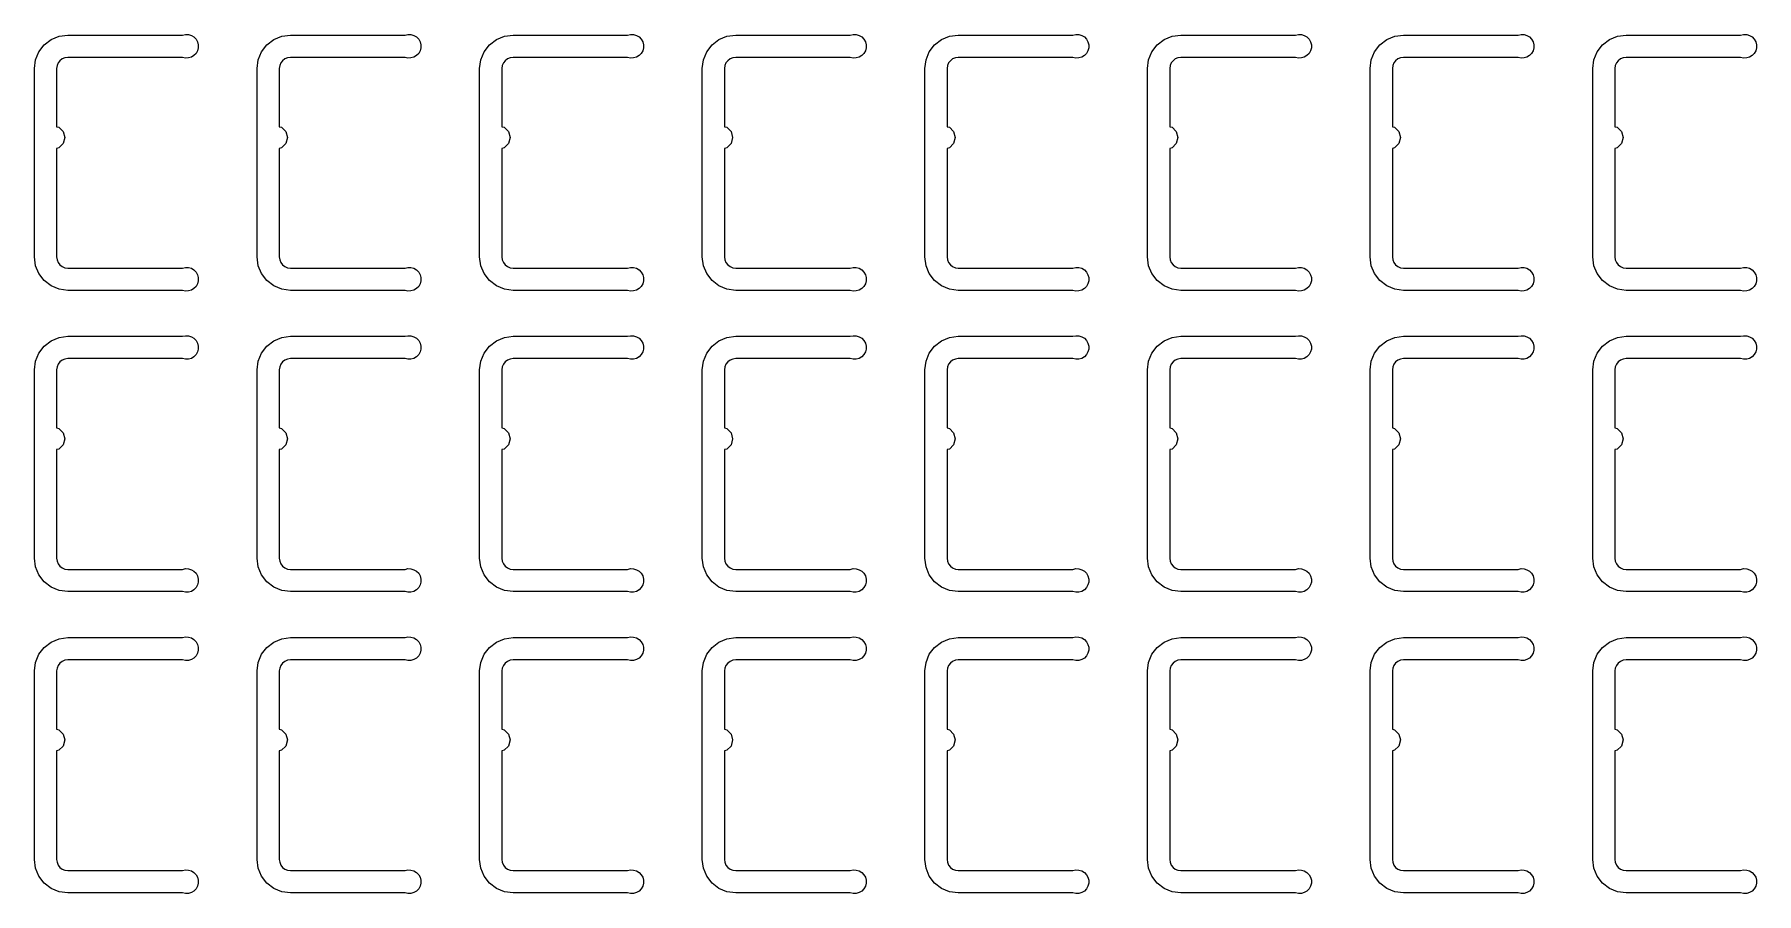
# Model space of a CAD drawing. Extents: x 11 to 212, y 11 to 212.
# Drawn here: x 107.91 to 121.56, y 85.11 to 91.92 of the extents above; entities that cross this region are included whole.
import ezdxf

# ---------------------------------------------------------------- set-up
doc = ezdxf.new("R2010")
doc.units = 0
doc.layers.add('L4', color=7, linetype='continuous')

msp = doc.modelspace()

# ---------------------------------------------------------------- linework, layer by layer
at = {"layer": 'L4'}
for points in [[(109.079, 90.065), (109.103, 90.07), (109.127, 90.069), (109.15, 90.063), (109.17, 90.05), (109.187, 90.033), (109.199, 90.012), (109.205, 89.989), (109.205, 89.964), (109.199, 89.941), (109.187, 89.92), (109.17, 89.903), (109.15, 89.89), (109.127, 89.884), (109.103, 89.883), (109.079, 89.888), (108.171, 89.888), (108.102, 89.897), (108.038, 89.924), (107.983, 89.966), (107.941, 90.021), (107.915, 90.084), (107.906, 90.153), (107.906, 91.647), (107.915, 91.716), (107.941, 91.779), (107.983, 91.834), (108.038, 91.876), (108.102, 91.903), (108.171, 91.912), (109.079, 91.912), (109.103, 91.917), (109.127, 91.916), (109.15, 91.91), (109.17, 91.897), (109.187, 91.88), (109.199, 91.859), (109.205, 91.836), (109.205, 91.811), (109.199, 91.788), (109.187, 91.767), (109.17, 91.75), (109.15, 91.737), (109.127, 91.731), (109.103, 91.73), (109.079, 91.735), (108.171, 91.735), (108.148, 91.732), (108.126, 91.723), (108.108, 91.709), (108.094, 91.691), (108.085, 91.67), (108.082, 91.647), (108.082, 91.186), (108.1, 91.182), (108.134, 91.147), (108.147, 91.1), (108.134, 91.053), (108.1, 91.018), (108.082, 91.014), (108.082, 90.153), (108.085, 90.13), (108.094, 90.109), (108.108, 90.091), (108.126, 90.077), (108.148, 90.068), (108.171, 90.065)], [(110.844, 90.065), (110.867, 90.07), (110.891, 90.069), (110.914, 90.063), (110.935, 90.05), (110.952, 90.033), (110.964, 90.012), (110.97, 89.989), (110.97, 89.964), (110.964, 89.941), (110.952, 89.92), (110.935, 89.903), (110.914, 89.89), (110.891, 89.884), (110.867, 89.883), (110.844, 89.888), (109.935, 89.888), (109.867, 89.897), (109.803, 89.924), (109.748, 89.966), (109.706, 90.021), (109.68, 90.084), (109.671, 90.153), (109.671, 91.647), (109.68, 91.716), (109.706, 91.779), (109.748, 91.834), (109.803, 91.876), (109.867, 91.903), (109.935, 91.912), (110.844, 91.912), (110.867, 91.917), (110.891, 91.916), (110.914, 91.91), (110.935, 91.897), (110.952, 91.88), (110.964, 91.859), (110.97, 91.836), (110.97, 91.811), (110.964, 91.788), (110.952, 91.767), (110.935, 91.75), (110.914, 91.737), (110.891, 91.731), (110.867, 91.73), (110.844, 91.735), (109.935, 91.735), (109.912, 91.732), (109.891, 91.723), (109.873, 91.709), (109.859, 91.691), (109.85, 91.67), (109.847, 91.647), (109.847, 91.186), (109.865, 91.182), (109.899, 91.147), (109.912, 91.1), (109.899, 91.053), (109.865, 91.018), (109.847, 91.014), (109.847, 90.153), (109.85, 90.13), (109.859, 90.109), (109.873, 90.091), (109.891, 90.077), (109.912, 90.068), (109.935, 90.065)], [(112.608, 90.065), (112.632, 90.07), (112.656, 90.069), (112.679, 90.063), (112.7, 90.05), (112.717, 90.033), (112.728, 90.012), (112.735, 89.989), (112.735, 89.964), (112.728, 89.941), (112.717, 89.92), (112.7, 89.903), (112.679, 89.89), (112.656, 89.884), (112.632, 89.883), (112.608, 89.888), (111.7, 89.888), (111.631, 89.897), (111.568, 89.924), (111.513, 89.966), (111.471, 90.021), (111.444, 90.084), (111.435, 90.153), (111.435, 91.647), (111.444, 91.716), (111.471, 91.779), (111.513, 91.834), (111.568, 91.876), (111.631, 91.903), (111.7, 91.912), (112.608, 91.912), (112.632, 91.917), (112.656, 91.916), (112.679, 91.91), (112.7, 91.897), (112.717, 91.88), (112.728, 91.859), (112.735, 91.836), (112.735, 91.811), (112.728, 91.788), (112.717, 91.767), (112.7, 91.75), (112.679, 91.737), (112.656, 91.731), (112.632, 91.73), (112.608, 91.735), (111.7, 91.735), (111.677, 91.732), (111.656, 91.723), (111.638, 91.709), (111.624, 91.691), (111.615, 91.67), (111.612, 91.647), (111.612, 91.186), (111.629, 91.182), (111.664, 91.147), (111.676, 91.1), (111.664, 91.053), (111.629, 91.018), (111.612, 91.014), (111.612, 90.153), (111.615, 90.13), (111.624, 90.109), (111.638, 90.091), (111.656, 90.077), (111.677, 90.068), (111.7, 90.065)], [(114.373, 90.065), (114.397, 90.07), (114.421, 90.069), (114.444, 90.063), (114.464, 90.05), (114.481, 90.033), (114.493, 90.012), (114.499, 89.989), (114.499, 89.964), (114.493, 89.941), (114.481, 89.92), (114.464, 89.903), (114.444, 89.89), (114.421, 89.884), (114.397, 89.883), (114.373, 89.888), (113.465, 89.888), (113.396, 89.897), (113.332, 89.924), (113.278, 89.966), (113.235, 90.021), (113.209, 90.084), (113.2, 90.153), (113.2, 91.647), (113.209, 91.716), (113.235, 91.779), (113.278, 91.834), (113.332, 91.876), (113.396, 91.903), (113.465, 91.912), (114.373, 91.912), (114.397, 91.917), (114.421, 91.916), (114.444, 91.91), (114.464, 91.897), (114.481, 91.88), (114.493, 91.859), (114.499, 91.836), (114.499, 91.811), (114.493, 91.788), (114.481, 91.767), (114.464, 91.75), (114.444, 91.737), (114.421, 91.731), (114.397, 91.73), (114.373, 91.735), (113.465, 91.735), (113.442, 91.732), (113.421, 91.723), (113.402, 91.709), (113.388, 91.691), (113.379, 91.67), (113.376, 91.647), (113.376, 91.186), (113.394, 91.182), (113.429, 91.147), (113.441, 91.1), (113.429, 91.053), (113.394, 91.018), (113.376, 91.014), (113.376, 90.153), (113.379, 90.13), (113.388, 90.109), (113.402, 90.091), (113.421, 90.077), (113.442, 90.068), (113.465, 90.065)], [(116.138, 90.065), (116.161, 90.07), (116.185, 90.069), (116.209, 90.063), (116.229, 90.05), (116.246, 90.033), (116.258, 90.012), (116.264, 89.989), (116.264, 89.964), (116.258, 89.941), (116.246, 89.92), (116.229, 89.903), (116.209, 89.89), (116.185, 89.884), (116.161, 89.883), (116.138, 89.888), (115.229, 89.888), (115.161, 89.897), (115.097, 89.924), (115.042, 89.966), (115, 90.021), (114.974, 90.084), (114.965, 90.153), (114.965, 91.647), (114.974, 91.716), (115, 91.779), (115.042, 91.834), (115.097, 91.876), (115.161, 91.903), (115.229, 91.912), (116.138, 91.912), (116.161, 91.917), (116.185, 91.916), (116.209, 91.91), (116.229, 91.897), (116.246, 91.88), (116.258, 91.859), (116.264, 91.836), (116.264, 91.811), (116.258, 91.788), (116.246, 91.767), (116.229, 91.75), (116.209, 91.737), (116.185, 91.731), (116.161, 91.73), (116.138, 91.735), (115.229, 91.735), (115.207, 91.732), (115.185, 91.723), (115.167, 91.709), (115.153, 91.691), (115.144, 91.67), (115.141, 91.647), (115.141, 91.186), (115.159, 91.182), (115.193, 91.147), (115.206, 91.1), (115.193, 91.053), (115.159, 91.018), (115.141, 91.014), (115.141, 90.153), (115.144, 90.13), (115.153, 90.109), (115.167, 90.091), (115.185, 90.077), (115.207, 90.068), (115.229, 90.065)], [(117.903, 90.065), (117.926, 90.07), (117.95, 90.069), (117.973, 90.063), (117.994, 90.05), (118.011, 90.033), (118.023, 90.012), (118.029, 89.989), (118.029, 89.964), (118.023, 89.941), (118.011, 89.92), (117.994, 89.903), (117.973, 89.89), (117.95, 89.884), (117.926, 89.883), (117.903, 89.888), (116.994, 89.888), (116.926, 89.897), (116.862, 89.924), (116.807, 89.966), (116.765, 90.021), (116.738, 90.084), (116.729, 90.153), (116.729, 91.647), (116.738, 91.716), (116.765, 91.779), (116.807, 91.834), (116.862, 91.876), (116.926, 91.903), (116.994, 91.912), (117.903, 91.912), (117.926, 91.917), (117.95, 91.916), (117.973, 91.91), (117.994, 91.897), (118.011, 91.88), (118.023, 91.859), (118.029, 91.836), (118.029, 91.811), (118.023, 91.788), (118.011, 91.767), (117.994, 91.75), (117.973, 91.737), (117.95, 91.731), (117.926, 91.73), (117.903, 91.735), (116.994, 91.735), (116.971, 91.732), (116.95, 91.723), (116.932, 91.709), (116.918, 91.691), (116.909, 91.67), (116.906, 91.647), (116.906, 91.186), (116.924, 91.182), (116.958, 91.147), (116.971, 91.1), (116.958, 91.053), (116.924, 91.018), (116.906, 91.014), (116.906, 90.153), (116.909, 90.13), (116.918, 90.109), (116.932, 90.091), (116.95, 90.077), (116.971, 90.068), (116.994, 90.065)], [(119.667, 90.065), (119.691, 90.07), (119.715, 90.069), (119.738, 90.063), (119.759, 90.05), (119.775, 90.033), (119.787, 90.012), (119.793, 89.989), (119.793, 89.964), (119.787, 89.941), (119.775, 89.92), (119.759, 89.903), (119.738, 89.89), (119.715, 89.884), (119.691, 89.883), (119.667, 89.888), (118.759, 89.888), (118.69, 89.897), (118.626, 89.924), (118.572, 89.966), (118.53, 90.021), (118.503, 90.084), (118.494, 90.153), (118.494, 91.647), (118.503, 91.716), (118.53, 91.779), (118.572, 91.834), (118.626, 91.876), (118.69, 91.903), (118.759, 91.912), (119.667, 91.912), (119.691, 91.917), (119.715, 91.916), (119.738, 91.91), (119.759, 91.897), (119.775, 91.88), (119.787, 91.859), (119.793, 91.836), (119.793, 91.811), (119.787, 91.788), (119.775, 91.767), (119.759, 91.75), (119.738, 91.737), (119.715, 91.731), (119.691, 91.73), (119.667, 91.735), (118.759, 91.735), (118.736, 91.732), (118.715, 91.723), (118.696, 91.709), (118.682, 91.691), (118.674, 91.67), (118.671, 91.647), (118.671, 91.186), (118.688, 91.182), (118.723, 91.147), (118.735, 91.1), (118.723, 91.053), (118.688, 91.018), (118.671, 91.014), (118.671, 90.153), (118.674, 90.13), (118.682, 90.109), (118.696, 90.091), (118.715, 90.077), (118.736, 90.068), (118.759, 90.065)], [(121.432, 90.065), (121.455, 90.07), (121.48, 90.069), (121.503, 90.063), (121.523, 90.05), (121.54, 90.033), (121.552, 90.012), (121.558, 89.989), (121.558, 89.964), (121.552, 89.941), (121.54, 89.92), (121.523, 89.903), (121.503, 89.89), (121.48, 89.884), (121.455, 89.883), (121.432, 89.888), (120.524, 89.888), (120.455, 89.897), (120.391, 89.924), (120.336, 89.966), (120.294, 90.021), (120.268, 90.084), (120.259, 90.153), (120.259, 91.647), (120.268, 91.716), (120.294, 91.779), (120.336, 91.834), (120.391, 91.876), (120.455, 91.903), (120.524, 91.912), (121.432, 91.912), (121.455, 91.917), (121.48, 91.916), (121.503, 91.91), (121.523, 91.897), (121.54, 91.88), (121.552, 91.859), (121.558, 91.836), (121.558, 91.811), (121.552, 91.788), (121.54, 91.767), (121.523, 91.75), (121.503, 91.737), (121.48, 91.731), (121.455, 91.73), (121.432, 91.735), (120.524, 91.735), (120.501, 91.732), (120.479, 91.723), (120.461, 91.709), (120.447, 91.691), (120.438, 91.67), (120.435, 91.647), (120.435, 91.186), (120.453, 91.182), (120.487, 91.147), (120.5, 91.1), (120.487, 91.053), (120.453, 91.018), (120.435, 91.014), (120.435, 90.153), (120.438, 90.13), (120.447, 90.109), (120.461, 90.091), (120.479, 90.077), (120.501, 90.068), (120.524, 90.065)], [(109.079, 87.676), (109.103, 87.682), (109.127, 87.681), (109.15, 87.674), (109.17, 87.662), (109.187, 87.645), (109.199, 87.624), (109.205, 87.6), (109.205, 87.576), (109.199, 87.553), (109.187, 87.532), (109.17, 87.515), (109.15, 87.502), (109.127, 87.495), (109.103, 87.495), (109.079, 87.5), (108.171, 87.5), (108.102, 87.509), (108.038, 87.535), (107.983, 87.578), (107.941, 87.632), (107.915, 87.696), (107.906, 87.765), (107.906, 89.259), (107.915, 89.327), (107.941, 89.391), (107.983, 89.446), (108.038, 89.488), (108.102, 89.515), (108.171, 89.524), (109.079, 89.524), (109.103, 89.529), (109.127, 89.528), (109.15, 89.521), (109.17, 89.509), (109.187, 89.492), (109.199, 89.471), (109.205, 89.447), (109.205, 89.423), (109.199, 89.4), (109.187, 89.379), (109.17, 89.362), (109.15, 89.349), (109.127, 89.342), (109.103, 89.342), (109.079, 89.347), (108.171, 89.347), (108.148, 89.344), (108.126, 89.335), (108.108, 89.321), (108.094, 89.303), (108.085, 89.282), (108.082, 89.259), (108.082, 88.798), (108.1, 88.793), (108.134, 88.759), (108.147, 88.712), (108.134, 88.665), (108.1, 88.63), (108.082, 88.626), (108.082, 87.765), (108.085, 87.742), (108.094, 87.721), (108.108, 87.702), (108.126, 87.688), (108.148, 87.679), (108.171, 87.676)], [(110.844, 87.676), (110.867, 87.682), (110.891, 87.681), (110.914, 87.674), (110.935, 87.662), (110.952, 87.645), (110.964, 87.624), (110.97, 87.6), (110.97, 87.576), (110.964, 87.553), (110.952, 87.532), (110.935, 87.515), (110.914, 87.502), (110.891, 87.495), (110.867, 87.495), (110.844, 87.5), (109.935, 87.5), (109.867, 87.509), (109.803, 87.535), (109.748, 87.578), (109.706, 87.632), (109.68, 87.696), (109.671, 87.765), (109.671, 89.259), (109.68, 89.327), (109.706, 89.391), (109.748, 89.446), (109.803, 89.488), (109.867, 89.515), (109.935, 89.524), (110.844, 89.524), (110.867, 89.529), (110.891, 89.528), (110.914, 89.521), (110.935, 89.509), (110.952, 89.492), (110.964, 89.471), (110.97, 89.447), (110.97, 89.423), (110.964, 89.4), (110.952, 89.379), (110.935, 89.362), (110.914, 89.349), (110.891, 89.342), (110.867, 89.342), (110.844, 89.347), (109.935, 89.347), (109.912, 89.344), (109.891, 89.335), (109.873, 89.321), (109.859, 89.303), (109.85, 89.282), (109.847, 89.259), (109.847, 88.798), (109.865, 88.793), (109.899, 88.759), (109.912, 88.712), (109.899, 88.665), (109.865, 88.63), (109.847, 88.626), (109.847, 87.765), (109.85, 87.742), (109.859, 87.721), (109.873, 87.702), (109.891, 87.688), (109.912, 87.679), (109.935, 87.676)], [(112.608, 87.676), (112.632, 87.682), (112.656, 87.681), (112.679, 87.674), (112.7, 87.662), (112.717, 87.645), (112.728, 87.624), (112.735, 87.6), (112.735, 87.576), (112.728, 87.553), (112.717, 87.532), (112.7, 87.515), (112.679, 87.502), (112.656, 87.495), (112.632, 87.495), (112.608, 87.5), (111.7, 87.5), (111.631, 87.509), (111.568, 87.535), (111.513, 87.578), (111.471, 87.632), (111.444, 87.696), (111.435, 87.765), (111.435, 89.259), (111.444, 89.327), (111.471, 89.391), (111.513, 89.446), (111.568, 89.488), (111.631, 89.515), (111.7, 89.524), (112.608, 89.524), (112.632, 89.529), (112.656, 89.528), (112.679, 89.521), (112.7, 89.509), (112.717, 89.492), (112.728, 89.471), (112.735, 89.447), (112.735, 89.423), (112.728, 89.4), (112.717, 89.379), (112.7, 89.362), (112.679, 89.349), (112.656, 89.342), (112.632, 89.342), (112.608, 89.347), (111.7, 89.347), (111.677, 89.344), (111.656, 89.335), (111.638, 89.321), (111.624, 89.303), (111.615, 89.282), (111.612, 89.259), (111.612, 88.798), (111.629, 88.793), (111.664, 88.759), (111.676, 88.712), (111.664, 88.665), (111.629, 88.63), (111.612, 88.626), (111.612, 87.765), (111.615, 87.742), (111.624, 87.721), (111.638, 87.702), (111.656, 87.688), (111.677, 87.679), (111.7, 87.676)], [(114.373, 87.676), (114.397, 87.682), (114.421, 87.681), (114.444, 87.674), (114.464, 87.662), (114.481, 87.645), (114.493, 87.624), (114.499, 87.6), (114.499, 87.576), (114.493, 87.553), (114.481, 87.532), (114.464, 87.515), (114.444, 87.502), (114.421, 87.495), (114.397, 87.495), (114.373, 87.5), (113.465, 87.5), (113.396, 87.509), (113.332, 87.535), (113.278, 87.578), (113.235, 87.632), (113.209, 87.696), (113.2, 87.765), (113.2, 89.259), (113.209, 89.327), (113.235, 89.391), (113.278, 89.446), (113.332, 89.488), (113.396, 89.515), (113.465, 89.524), (114.373, 89.524), (114.397, 89.529), (114.421, 89.528), (114.444, 89.521), (114.464, 89.509), (114.481, 89.492), (114.493, 89.471), (114.499, 89.447), (114.499, 89.423), (114.493, 89.4), (114.481, 89.379), (114.464, 89.362), (114.444, 89.349), (114.421, 89.342), (114.397, 89.342), (114.373, 89.347), (113.465, 89.347), (113.442, 89.344), (113.421, 89.335), (113.402, 89.321), (113.388, 89.303), (113.379, 89.282), (113.376, 89.259), (113.376, 88.798), (113.394, 88.793), (113.429, 88.759), (113.441, 88.712), (113.429, 88.665), (113.394, 88.63), (113.376, 88.626), (113.376, 87.765), (113.379, 87.742), (113.388, 87.721), (113.402, 87.702), (113.421, 87.688), (113.442, 87.679), (113.465, 87.676)], [(116.138, 87.676), (116.161, 87.682), (116.185, 87.681), (116.209, 87.674), (116.229, 87.662), (116.246, 87.645), (116.258, 87.624), (116.264, 87.6), (116.264, 87.576), (116.258, 87.553), (116.246, 87.532), (116.229, 87.515), (116.209, 87.502), (116.185, 87.495), (116.161, 87.495), (116.138, 87.5), (115.229, 87.5), (115.161, 87.509), (115.097, 87.535), (115.042, 87.578), (115, 87.632), (114.974, 87.696), (114.965, 87.765), (114.965, 89.259), (114.974, 89.327), (115, 89.391), (115.042, 89.446), (115.097, 89.488), (115.161, 89.515), (115.229, 89.524), (116.138, 89.524), (116.161, 89.529), (116.185, 89.528), (116.209, 89.521), (116.229, 89.509), (116.246, 89.492), (116.258, 89.471), (116.264, 89.447), (116.264, 89.423), (116.258, 89.4), (116.246, 89.379), (116.229, 89.362), (116.209, 89.349), (116.185, 89.342), (116.161, 89.342), (116.138, 89.347), (115.229, 89.347), (115.207, 89.344), (115.185, 89.335), (115.167, 89.321), (115.153, 89.303), (115.144, 89.282), (115.141, 89.259), (115.141, 88.798), (115.159, 88.793), (115.193, 88.759), (115.206, 88.712), (115.193, 88.665), (115.159, 88.63), (115.141, 88.626), (115.141, 87.765), (115.144, 87.742), (115.153, 87.721), (115.167, 87.702), (115.185, 87.688), (115.207, 87.679), (115.229, 87.676)], [(117.903, 87.676), (117.926, 87.682), (117.95, 87.681), (117.973, 87.674), (117.994, 87.662), (118.011, 87.645), (118.023, 87.624), (118.029, 87.6), (118.029, 87.576), (118.023, 87.553), (118.011, 87.532), (117.994, 87.515), (117.973, 87.502), (117.95, 87.495), (117.926, 87.495), (117.903, 87.5), (116.994, 87.5), (116.926, 87.509), (116.862, 87.535), (116.807, 87.578), (116.765, 87.632), (116.738, 87.696), (116.729, 87.765), (116.729, 89.259), (116.738, 89.327), (116.765, 89.391), (116.807, 89.446), (116.862, 89.488), (116.926, 89.515), (116.994, 89.524), (117.903, 89.524), (117.926, 89.529), (117.95, 89.528), (117.973, 89.521), (117.994, 89.509), (118.011, 89.492), (118.023, 89.471), (118.029, 89.447), (118.029, 89.423), (118.023, 89.4), (118.011, 89.379), (117.994, 89.362), (117.973, 89.349), (117.95, 89.342), (117.926, 89.342), (117.903, 89.347), (116.994, 89.347), (116.971, 89.344), (116.95, 89.335), (116.932, 89.321), (116.918, 89.303), (116.909, 89.282), (116.906, 89.259), (116.906, 88.798), (116.924, 88.793), (116.958, 88.759), (116.971, 88.712), (116.958, 88.665), (116.924, 88.63), (116.906, 88.626), (116.906, 87.765), (116.909, 87.742), (116.918, 87.721), (116.932, 87.702), (116.95, 87.688), (116.971, 87.679), (116.994, 87.676)], [(119.667, 87.676), (119.691, 87.682), (119.715, 87.681), (119.738, 87.674), (119.759, 87.662), (119.775, 87.645), (119.787, 87.624), (119.793, 87.6), (119.793, 87.576), (119.787, 87.553), (119.775, 87.532), (119.759, 87.515), (119.738, 87.502), (119.715, 87.495), (119.691, 87.495), (119.667, 87.5), (118.759, 87.5), (118.69, 87.509), (118.626, 87.535), (118.572, 87.578), (118.53, 87.632), (118.503, 87.696), (118.494, 87.765), (118.494, 89.259), (118.503, 89.327), (118.53, 89.391), (118.572, 89.446), (118.626, 89.488), (118.69, 89.515), (118.759, 89.524), (119.667, 89.524), (119.691, 89.529), (119.715, 89.528), (119.738, 89.521), (119.759, 89.509), (119.775, 89.492), (119.787, 89.471), (119.793, 89.447), (119.793, 89.423), (119.787, 89.4), (119.775, 89.379), (119.759, 89.362), (119.738, 89.349), (119.715, 89.342), (119.691, 89.342), (119.667, 89.347), (118.759, 89.347), (118.736, 89.344), (118.715, 89.335), (118.696, 89.321), (118.682, 89.303), (118.674, 89.282), (118.671, 89.259), (118.671, 88.798), (118.688, 88.793), (118.723, 88.759), (118.735, 88.712), (118.723, 88.665), (118.688, 88.63), (118.671, 88.626), (118.671, 87.765), (118.674, 87.742), (118.682, 87.721), (118.696, 87.702), (118.715, 87.688), (118.736, 87.679), (118.759, 87.676)], [(121.432, 87.676), (121.455, 87.682), (121.48, 87.681), (121.503, 87.674), (121.523, 87.662), (121.54, 87.645), (121.552, 87.624), (121.558, 87.6), (121.558, 87.576), (121.552, 87.553), (121.54, 87.532), (121.523, 87.515), (121.503, 87.502), (121.48, 87.495), (121.455, 87.495), (121.432, 87.5), (120.524, 87.5), (120.455, 87.509), (120.391, 87.535), (120.336, 87.578), (120.294, 87.632), (120.268, 87.696), (120.259, 87.765), (120.259, 89.259), (120.268, 89.327), (120.294, 89.391), (120.336, 89.446), (120.391, 89.488), (120.455, 89.515), (120.524, 89.524), (121.432, 89.524), (121.455, 89.529), (121.48, 89.528), (121.503, 89.521), (121.523, 89.509), (121.54, 89.492), (121.552, 89.471), (121.558, 89.447), (121.558, 89.423), (121.552, 89.4), (121.54, 89.379), (121.523, 89.362), (121.503, 89.349), (121.48, 89.342), (121.455, 89.342), (121.432, 89.347), (120.524, 89.347), (120.501, 89.344), (120.479, 89.335), (120.461, 89.321), (120.447, 89.303), (120.438, 89.282), (120.435, 89.259), (120.435, 88.798), (120.453, 88.793), (120.487, 88.759), (120.5, 88.712), (120.487, 88.665), (120.453, 88.63), (120.435, 88.626), (120.435, 87.765), (120.438, 87.742), (120.447, 87.721), (120.461, 87.702), (120.479, 87.688), (120.501, 87.679), (120.524, 87.676)], [(109.079, 85.288), (109.103, 85.294), (109.127, 85.293), (109.15, 85.286), (109.17, 85.274), (109.187, 85.256), (109.199, 85.235), (109.205, 85.212), (109.205, 85.188), (109.199, 85.165), (109.187, 85.144), (109.17, 85.126), (109.15, 85.114), (109.127, 85.107), (109.103, 85.106), (109.079, 85.112), (108.171, 85.112), (108.102, 85.121), (108.038, 85.147), (107.983, 85.189), (107.941, 85.244), (107.915, 85.308), (107.906, 85.376), (107.906, 86.871), (107.915, 86.939), (107.941, 87.003), (107.983, 87.058), (108.038, 87.1), (108.102, 87.126), (108.171, 87.135), (109.079, 87.135), (109.103, 87.141), (109.127, 87.14), (109.15, 87.133), (109.17, 87.121), (109.187, 87.103), (109.199, 87.082), (109.205, 87.059), (109.205, 87.035), (109.199, 87.012), (109.187, 86.991), (109.17, 86.973), (109.15, 86.961), (109.127, 86.954), (109.103, 86.953), (109.079, 86.959), (108.171, 86.959), (108.148, 86.956), (108.126, 86.947), (108.108, 86.933), (108.094, 86.915), (108.085, 86.893), (108.082, 86.871), (108.082, 86.41), (108.1, 86.405), (108.134, 86.371), (108.147, 86.324), (108.134, 86.276), (108.1, 86.242), (108.082, 86.237), (108.082, 85.376), (108.085, 85.354), (108.094, 85.332), (108.108, 85.314), (108.126, 85.3), (108.148, 85.291), (108.171, 85.288)], [(110.844, 85.288), (110.867, 85.294), (110.891, 85.293), (110.914, 85.286), (110.935, 85.274), (110.952, 85.256), (110.964, 85.235), (110.97, 85.212), (110.97, 85.188), (110.964, 85.165), (110.952, 85.144), (110.935, 85.126), (110.914, 85.114), (110.891, 85.107), (110.867, 85.106), (110.844, 85.112), (109.935, 85.112), (109.867, 85.121), (109.803, 85.147), (109.748, 85.189), (109.706, 85.244), (109.68, 85.308), (109.671, 85.376), (109.671, 86.871), (109.68, 86.939), (109.706, 87.003), (109.748, 87.058), (109.803, 87.1), (109.867, 87.126), (109.935, 87.135), (110.844, 87.135), (110.867, 87.141), (110.891, 87.14), (110.914, 87.133), (110.935, 87.121), (110.952, 87.103), (110.964, 87.082), (110.97, 87.059), (110.97, 87.035), (110.964, 87.012), (110.952, 86.991), (110.935, 86.973), (110.914, 86.961), (110.891, 86.954), (110.867, 86.953), (110.844, 86.959), (109.935, 86.959), (109.912, 86.956), (109.891, 86.947), (109.873, 86.933), (109.859, 86.915), (109.85, 86.893), (109.847, 86.871), (109.847, 86.41), (109.865, 86.405), (109.899, 86.371), (109.912, 86.324), (109.899, 86.276), (109.865, 86.242), (109.847, 86.237), (109.847, 85.376), (109.85, 85.354), (109.859, 85.332), (109.873, 85.314), (109.891, 85.3), (109.912, 85.291), (109.935, 85.288)], [(112.608, 85.288), (112.632, 85.294), (112.656, 85.293), (112.679, 85.286), (112.7, 85.274), (112.717, 85.256), (112.728, 85.235), (112.735, 85.212), (112.735, 85.188), (112.728, 85.165), (112.717, 85.144), (112.7, 85.126), (112.679, 85.114), (112.656, 85.107), (112.632, 85.106), (112.608, 85.112), (111.7, 85.112), (111.631, 85.121), (111.568, 85.147), (111.513, 85.189), (111.471, 85.244), (111.444, 85.308), (111.435, 85.376), (111.435, 86.871), (111.444, 86.939), (111.471, 87.003), (111.513, 87.058), (111.568, 87.1), (111.631, 87.126), (111.7, 87.135), (112.608, 87.135), (112.632, 87.141), (112.656, 87.14), (112.679, 87.133), (112.7, 87.121), (112.717, 87.103), (112.728, 87.082), (112.735, 87.059), (112.735, 87.035), (112.728, 87.012), (112.717, 86.991), (112.7, 86.973), (112.679, 86.961), (112.656, 86.954), (112.632, 86.953), (112.608, 86.959), (111.7, 86.959), (111.677, 86.956), (111.656, 86.947), (111.638, 86.933), (111.624, 86.915), (111.615, 86.893), (111.612, 86.871), (111.612, 86.41), (111.629, 86.405), (111.664, 86.371), (111.676, 86.324), (111.664, 86.276), (111.629, 86.242), (111.612, 86.237), (111.612, 85.376), (111.615, 85.354), (111.624, 85.332), (111.638, 85.314), (111.656, 85.3), (111.677, 85.291), (111.7, 85.288)], [(114.373, 85.288), (114.397, 85.294), (114.421, 85.293), (114.444, 85.286), (114.464, 85.274), (114.481, 85.256), (114.493, 85.235), (114.499, 85.212), (114.499, 85.188), (114.493, 85.165), (114.481, 85.144), (114.464, 85.126), (114.444, 85.114), (114.421, 85.107), (114.397, 85.106), (114.373, 85.112), (113.465, 85.112), (113.396, 85.121), (113.332, 85.147), (113.278, 85.189), (113.235, 85.244), (113.209, 85.308), (113.2, 85.376), (113.2, 86.871), (113.209, 86.939), (113.235, 87.003), (113.278, 87.058), (113.332, 87.1), (113.396, 87.126), (113.465, 87.135), (114.373, 87.135), (114.397, 87.141), (114.421, 87.14), (114.444, 87.133), (114.464, 87.121), (114.481, 87.103), (114.493, 87.082), (114.499, 87.059), (114.499, 87.035), (114.493, 87.012), (114.481, 86.991), (114.464, 86.973), (114.444, 86.961), (114.421, 86.954), (114.397, 86.953), (114.373, 86.959), (113.465, 86.959), (113.442, 86.956), (113.421, 86.947), (113.402, 86.933), (113.388, 86.915), (113.379, 86.893), (113.376, 86.871), (113.376, 86.41), (113.394, 86.405), (113.429, 86.371), (113.441, 86.324), (113.429, 86.276), (113.394, 86.242), (113.376, 86.237), (113.376, 85.376), (113.379, 85.354), (113.388, 85.332), (113.402, 85.314), (113.421, 85.3), (113.442, 85.291), (113.465, 85.288)], [(116.138, 85.288), (116.161, 85.294), (116.185, 85.293), (116.209, 85.286), (116.229, 85.274), (116.246, 85.256), (116.258, 85.235), (116.264, 85.212), (116.264, 85.188), (116.258, 85.165), (116.246, 85.144), (116.229, 85.126), (116.209, 85.114), (116.185, 85.107), (116.161, 85.106), (116.138, 85.112), (115.229, 85.112), (115.161, 85.121), (115.097, 85.147), (115.042, 85.189), (115, 85.244), (114.974, 85.308), (114.965, 85.376), (114.965, 86.871), (114.974, 86.939), (115, 87.003), (115.042, 87.058), (115.097, 87.1), (115.161, 87.126), (115.229, 87.135), (116.138, 87.135), (116.161, 87.141), (116.185, 87.14), (116.209, 87.133), (116.229, 87.121), (116.246, 87.103), (116.258, 87.082), (116.264, 87.059), (116.264, 87.035), (116.258, 87.012), (116.246, 86.991), (116.229, 86.973), (116.209, 86.961), (116.185, 86.954), (116.161, 86.953), (116.138, 86.959), (115.229, 86.959), (115.207, 86.956), (115.185, 86.947), (115.167, 86.933), (115.153, 86.915), (115.144, 86.893), (115.141, 86.871), (115.141, 86.41), (115.159, 86.405), (115.193, 86.371), (115.206, 86.324), (115.193, 86.276), (115.159, 86.242), (115.141, 86.237), (115.141, 85.376), (115.144, 85.354), (115.153, 85.332), (115.167, 85.314), (115.185, 85.3), (115.207, 85.291), (115.229, 85.288)], [(117.903, 85.288), (117.926, 85.294), (117.95, 85.293), (117.973, 85.286), (117.994, 85.274), (118.011, 85.256), (118.023, 85.235), (118.029, 85.212), (118.029, 85.188), (118.023, 85.165), (118.011, 85.144), (117.994, 85.126), (117.973, 85.114), (117.95, 85.107), (117.926, 85.106), (117.903, 85.112), (116.994, 85.112), (116.926, 85.121), (116.862, 85.147), (116.807, 85.189), (116.765, 85.244), (116.738, 85.308), (116.729, 85.376), (116.729, 86.871), (116.738, 86.939), (116.765, 87.003), (116.807, 87.058), (116.862, 87.1), (116.926, 87.126), (116.994, 87.135), (117.903, 87.135), (117.926, 87.141), (117.95, 87.14), (117.973, 87.133), (117.994, 87.121), (118.011, 87.103), (118.023, 87.082), (118.029, 87.059), (118.029, 87.035), (118.023, 87.012), (118.011, 86.991), (117.994, 86.973), (117.973, 86.961), (117.95, 86.954), (117.926, 86.953), (117.903, 86.959), (116.994, 86.959), (116.971, 86.956), (116.95, 86.947), (116.932, 86.933), (116.918, 86.915), (116.909, 86.893), (116.906, 86.871), (116.906, 86.41), (116.924, 86.405), (116.958, 86.371), (116.971, 86.324), (116.958, 86.276), (116.924, 86.242), (116.906, 86.237), (116.906, 85.376), (116.909, 85.354), (116.918, 85.332), (116.932, 85.314), (116.95, 85.3), (116.971, 85.291), (116.994, 85.288)], [(119.667, 85.288), (119.691, 85.294), (119.715, 85.293), (119.738, 85.286), (119.759, 85.274), (119.775, 85.256), (119.787, 85.235), (119.793, 85.212), (119.793, 85.188), (119.787, 85.165), (119.775, 85.144), (119.759, 85.126), (119.738, 85.114), (119.715, 85.107), (119.691, 85.106), (119.667, 85.112), (118.759, 85.112), (118.69, 85.121), (118.626, 85.147), (118.572, 85.189), (118.53, 85.244), (118.503, 85.308), (118.494, 85.376), (118.494, 86.871), (118.503, 86.939), (118.53, 87.003), (118.572, 87.058), (118.626, 87.1), (118.69, 87.126), (118.759, 87.135), (119.667, 87.135), (119.691, 87.141), (119.715, 87.14), (119.738, 87.133), (119.759, 87.121), (119.775, 87.103), (119.787, 87.082), (119.793, 87.059), (119.793, 87.035), (119.787, 87.012), (119.775, 86.991), (119.759, 86.973), (119.738, 86.961), (119.715, 86.954), (119.691, 86.953), (119.667, 86.959), (118.759, 86.959), (118.736, 86.956), (118.715, 86.947), (118.696, 86.933), (118.682, 86.915), (118.674, 86.893), (118.671, 86.871), (118.671, 86.41), (118.688, 86.405), (118.723, 86.371), (118.735, 86.324), (118.723, 86.276), (118.688, 86.242), (118.671, 86.237), (118.671, 85.376), (118.674, 85.354), (118.682, 85.332), (118.696, 85.314), (118.715, 85.3), (118.736, 85.291), (118.759, 85.288)], [(121.432, 85.288), (121.455, 85.294), (121.48, 85.293), (121.503, 85.286), (121.523, 85.274), (121.54, 85.256), (121.552, 85.235), (121.558, 85.212), (121.558, 85.188), (121.552, 85.165), (121.54, 85.144), (121.523, 85.126), (121.503, 85.114), (121.48, 85.107), (121.455, 85.106), (121.432, 85.112), (120.524, 85.112), (120.455, 85.121), (120.391, 85.147), (120.336, 85.189), (120.294, 85.244), (120.268, 85.308), (120.259, 85.376), (120.259, 86.871), (120.268, 86.939), (120.294, 87.003), (120.336, 87.058), (120.391, 87.1), (120.455, 87.126), (120.524, 87.135), (121.432, 87.135), (121.455, 87.141), (121.48, 87.14), (121.503, 87.133), (121.523, 87.121), (121.54, 87.103), (121.552, 87.082), (121.558, 87.059), (121.558, 87.035), (121.552, 87.012), (121.54, 86.991), (121.523, 86.973), (121.503, 86.961), (121.48, 86.954), (121.455, 86.953), (121.432, 86.959), (120.524, 86.959), (120.501, 86.956), (120.479, 86.947), (120.461, 86.933), (120.447, 86.915), (120.438, 86.893), (120.435, 86.871), (120.435, 86.41), (120.453, 86.405), (120.487, 86.371), (120.5, 86.324), (120.487, 86.276), (120.453, 86.242), (120.435, 86.237), (120.435, 85.376), (120.438, 85.354), (120.447, 85.332), (120.461, 85.314), (120.479, 85.3), (120.501, 85.291), (120.524, 85.288)]]:
    msp.add_lwpolyline(points, close=True, dxfattribs=at)

doc.saveas('drawing.dxf')
